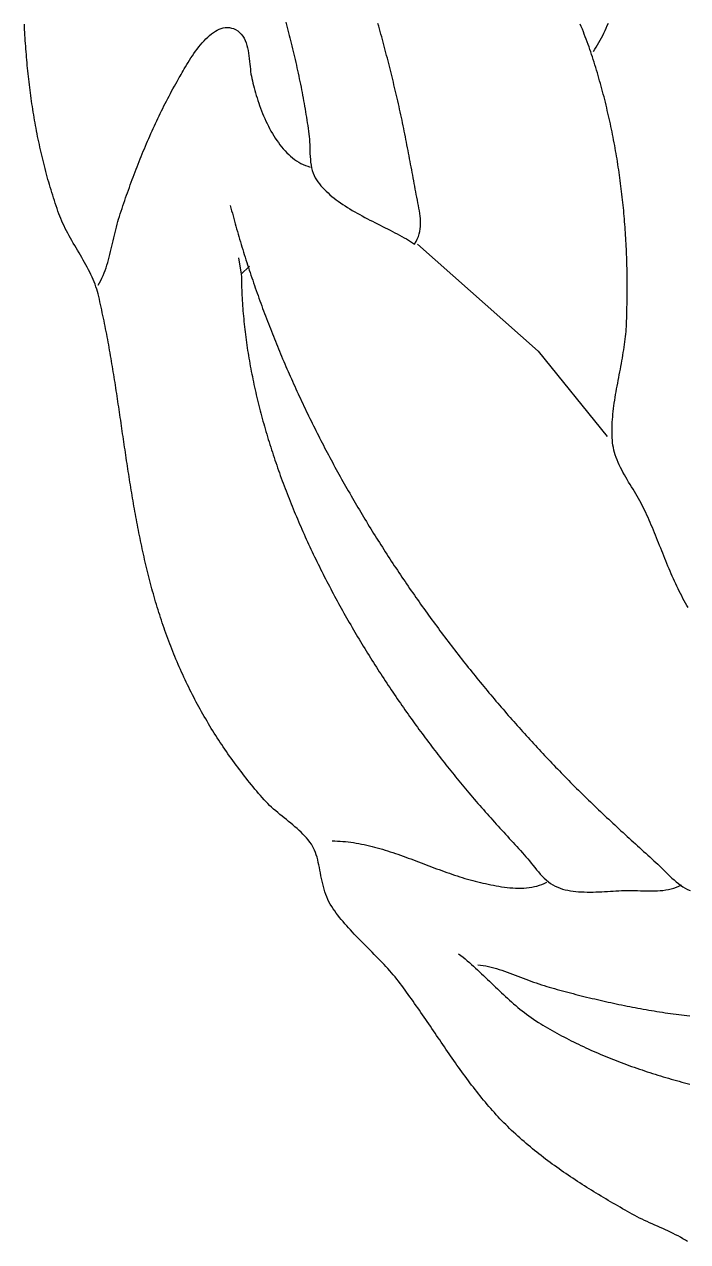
# Model space of a CAD drawing. Header units: millimetres. Extents: x 60 to 2307, y 40 to 1509.
# Drawn here: x 60.1 to 301.2, y 173.3 to 615.9 of the extents above; entities that cross this region are included whole.
import ezdxf

# ---------------------------------------------------------------- set-up
doc = ezdxf.new("R2010")
doc.units = ezdxf.units.MM
doc.layers.add('0_0_0', color=3, linetype='Continuous')

msp = doc.modelspace()

# ---------------------------------------------------------------- linework, layer by layer
at = {"layer": '0_0_0'}
for points in [[(301.2492, 173.3369), (300.4127, 173.8802), (299.5553, 174.4038), (298.6792, 174.9096), (297.7862, 175.3991), (296.8785, 175.8741), (295.9581, 176.3362), (295.027, 176.7871), (294.0872, 177.2285), (293.1407, 177.662), (292.1896, 178.0894), (291.2359, 178.5122), (290.2815, 178.9322), (289.3287, 179.3511), (288.3792, 179.7704), (287.4353, 180.192), (286.4988, 180.6174), (285.5719, 181.0484), (284.6566, 181.4865), (283.7548, 181.9336), (282.8685, 182.3912), (282, 182.8611), (281.1195, 183.3504), (280.2395, 183.8415), (279.3601, 184.3344), (278.4814, 184.8293), (277.6035, 185.3262), (276.7263, 185.8252), (275.8501, 186.3264), (274.9749, 186.8298), (274.1008, 187.3355), (273.2279, 187.8436), (272.3562, 188.3542), (271.4859, 188.8674), (270.617, 189.3832), (269.7496, 189.9017), (268.8838, 190.4231), (268.0197, 190.9473), (267.1574, 191.4745), (266.2969, 192.0047), (265.4383, 192.538), (264.5818, 193.0745), (263.7273, 193.6143), (262.8751, 194.1575), (262.0251, 194.704), (261.1775, 195.2541), (260.3323, 195.8078), (259.4896, 196.3652), (258.6495, 196.9263), (257.8122, 197.4912), (256.9776, 198.06), (256.1459, 198.6328), (255.3171, 199.2097), (254.4913, 199.7907), (253.6687, 200.376), (252.8493, 200.9655), (252.0331, 201.5595), (251.2203, 202.1579), (250.411, 202.7608), (249.6052, 203.3683), (248.803, 203.9806), (248.0045, 204.5976), (247.2099, 205.2195), (246.4191, 205.8463), (245.6322, 206.4781), (244.8494, 207.115), (244.0707, 207.7571), (243.2962, 208.4044), (242.5261, 209.0571), (241.7603, 209.7152), (240.9989, 210.3787), (240.2422, 211.0479), (239.49, 211.7226), (238.7426, 212.4031), (238, 213.0895), (237.2698, 213.776), (236.5468, 214.4689), (235.8307, 215.1682), (235.1215, 215.8737), (234.419, 216.5852), (233.7229, 217.3026), (233.0332, 218.0257), (232.3497, 218.7543), (231.6722, 219.4885), (231.0006, 220.2279), (230.3347, 220.9725), (229.6744, 221.7221), (229.0194, 222.4765), (228.3698, 223.2357), (227.7252, 223.9994), (227.0855, 224.7676), (226.4507, 225.54), (225.8204, 226.3166), (225.1946, 227.0972), (224.5731, 227.8816), (223.9557, 228.6697), (223.3424, 229.4614), (222.7329, 230.2564), (222.127, 231.0548), (221.5247, 231.8562), (220.9257, 232.6606), (220.3299, 233.4679), (219.7372, 234.2778), (219.1473, 235.0903), (218.5602, 235.9052), (217.9757, 236.7223), (217.3935, 237.5415), (216.8137, 238.3626), (216.2359, 239.1856), (215.6601, 240.0102), (215.086, 240.8364), (214.5136, 241.6639), (213.9427, 242.4927), (213.3731, 243.3225), (212.8046, 244.1533), (212.2372, 244.9848), (211.6705, 245.817), (211.1046, 246.6497), (210.5392, 247.4828), (209.9742, 248.3161), (209.4093, 249.1494), (208.8446, 249.9827), (208.2797, 250.8157), (207.7146, 251.6484), (207.149, 252.4805), (206.5829, 253.312), (206.0161, 254.1427), (205.4484, 254.9724), (204.8796, 255.8011), (204.3096, 256.6285), (203.7383, 257.4544), (203.1654, 258.2789), (202.5909, 259.1017), (202.0145, 259.9227), (201.4362, 260.7417), (200.8557, 261.5585), (200.2729, 262.3731), (199.6877, 263.1854), (199.0998, 263.995), (198.5091, 264.802), (197.9156, 265.6061), (197.3189, 266.4072), (196.719, 267.2052), (196.1157, 268), (195.511, 268.7786), (194.8906, 269.5515), (194.2555, 270.3189), (193.6067, 271.0814), (192.9453, 271.8393), (192.2724, 272.5929), (191.5888, 273.3428), (190.8958, 274.0892), (190.1943, 274.8325), (189.4855, 275.5733), (188.7702, 276.3118), (188.0496, 277.0484), (187.3247, 277.7836), (186.5966, 278.5177), (185.8663, 279.2512), (185.1348, 279.9843), (184.4032, 280.7176), (183.6725, 281.4514), (182.9438, 282.1862), (182.2181, 282.9222), (181.4965, 283.6599), (180.7799, 284.3997), (180.0695, 285.1419), (179.3663, 285.8871), (178.6712, 286.6355), (177.9855, 287.3875), (177.31, 288.1437), (176.6459, 288.9042), (175.9942, 289.6697), (175.356, 290.4403), (174.7322, 291.2166), (174.1239, 291.9989), (173.5322, 292.7876), (172.9581, 293.5832), (172.4026, 294.3859), (171.8668, 295.1962), (171.3518, 296.0146), (170.869, 296.8582), (170.4333, 297.7313), (170.0407, 298.6305), (169.6869, 299.5528), (169.3679, 300.4947), (169.0796, 301.4531), (168.818, 302.4247), (168.5788, 303.4063), (168.3581, 304.3947), (168.1516, 305.3866), (167.9555, 306.3788), (167.7654, 307.3681), (167.5774, 308.3511), (167.3873, 309.3248), (167.1911, 310.2857), (166.9847, 311.2308), (166.7639, 312.1567), (166.5246, 313.0602), (166.2629, 313.9381), (165.9745, 314.7872), (165.6554, 315.6042), (165.3015, 316.3858), (164.9087, 317.1289), (164.4729, 317.8302), (163.927, 318.6002), (163.3453, 319.3507), (162.7306, 320.0831), (162.0857, 320.7991), (161.4135, 321.5), (160.7169, 322.1875), (159.9988, 322.8631), (159.2621, 323.5282), (158.5096, 324.1845), (157.7442, 324.8334), (156.9687, 325.4765), (156.1862, 326.1152), (155.3994, 326.7512), (154.6111, 327.3859), (153.8244, 328.021), (153.0421, 328.6578), (152.2669, 329.2979), (151.5019, 329.9429), (150.7499, 330.5942), (150.0138, 331.2535), (149.2963, 331.9221), (148.6006, 332.6017), (147.9293, 333.2938), (147.2854, 334), (146.611, 334.7687), (145.9416, 335.5399), (145.2771, 336.3137), (144.6175, 337.0901), (143.9627, 337.869), (143.3129, 338.6505), (142.6679, 339.4346), (142.0277, 340.2213), (141.3924, 341.0106), (140.762, 341.8026), (140.1364, 342.5972), (139.5156, 343.3944), (138.8997, 344.1944), (138.2885, 344.997), (137.6822, 345.8023), (137.0807, 346.6104), (136.4839, 347.4211), (135.892, 348.2346), (135.3048, 349.0509), (134.7224, 349.8699), (134.1448, 350.6918), (133.5719, 351.5164), (133.0038, 352.3438), (132.4404, 353.174), (131.8818, 354.0071), (131.3279, 354.843), (130.7787, 355.6818), (130.2342, 356.5235), (129.6944, 357.368), (129.1593, 358.2155), (128.6289, 359.0659), (128.1032, 359.9192), (127.5821, 360.7754), (127.0658, 361.6346), (126.5541, 362.4968), (126.047, 363.362), (125.5446, 364.2301), (125.0468, 365.1013), (124.5537, 365.9755), (124.0652, 366.8527), (123.5812, 367.733), (123.102, 368.6163), (122.6273, 369.5027), (122.1572, 370.3922), (121.6916, 371.2849), (121.2307, 372.1806), (120.7743, 373.0795), (120.3225, 373.9815), (119.8753, 374.8866), (119.4326, 375.795), (118.9944, 376.7065), (118.5608, 377.6212), (118.1317, 378.5392), (117.7071, 379.4603), (117.2871, 380.3847), (116.8715, 381.3124), (116.4605, 382.2433), (116.0539, 383.1775), (115.6518, 384.115), (115.2542, 385.0558), (114.8611, 386), (114.4748, 386.9418), (114.0943, 387.8843), (113.7194, 388.8277), (113.3502, 389.7717), (112.9864, 390.7165), (112.628, 391.6621), (112.2751, 392.6084), (111.9274, 393.5554), (111.585, 394.5031), (111.2478, 395.4515), (110.9157, 396.4006), (110.5886, 397.3504), (110.2665, 398.3008), (109.9492, 399.252), (109.6368, 400.2038), (109.3292, 401.1562), (109.0263, 402.1093), (108.728, 403.063), (108.4342, 404.0174), (108.145, 404.9724), (107.8602, 405.928), (107.5797, 406.8842), (107.3035, 407.841), (107.0316, 408.7984), (106.7638, 409.7564), (106.5, 410.715), (106.2403, 411.6741), (105.9846, 412.6338), (105.7327, 413.594), (105.4847, 414.5548), (105.2403, 415.5161), (104.9997, 416.478), (104.7627, 417.4404), (104.5292, 418.4032), (104.2992, 419.3666), (104.0726, 420.3305), (103.8493, 421.2949), (103.6293, 422.2597), (103.4125, 423.2251), (103.1989, 424.1909), (102.9883, 425.1571), (102.7807, 426.1238), (102.576, 427.0909), (102.3742, 428.0585), (102.1752, 429.0265), (101.9789, 429.9949), (101.7853, 430.9637), (101.5942, 431.933), (101.4057, 432.9026), (101.2197, 433.8726), (101.036, 434.843), (100.8546, 435.8137), (100.6755, 436.7848), (100.4986, 437.7563), (100.3238, 438.7281), (100.1511, 439.7003), (99.9803, 440.6728), (99.8114, 441.6456), (99.6444, 442.6187), (99.4791, 443.5921), (99.3156, 444.5659), (99.1537, 445.5399), (98.9934, 446.5142), (98.8345, 447.4888), (98.6771, 448.4636), (98.5211, 449.4387), (98.3664, 450.4141), (98.2129, 451.3897), (98.0606, 452.3656), (97.9093, 453.3416), (97.7591, 454.3179), (97.6099, 455.2944), (97.4615, 456.2711), (97.314, 457.248), (97.1672, 458.2251), (97.0211, 459.2024), (96.8756, 460.1798), (96.7307, 461.1574), (96.5863, 462.1352), (96.4423, 463.1131), (96.2986, 464.0912), (96.1552, 465.0694), (96.012, 466.0477), (95.869, 467.0261), (95.7261, 468.0047), (95.5831, 468.9833), (95.4401, 469.9621), (95.297, 470.9409), (95.1536, 471.9198), (95.01, 472.8988), (94.8661, 473.8778), (94.7218, 474.8569), (94.577, 475.836), (94.4317, 476.8152), (94.2858, 477.7944), (94.1392, 478.7736), (93.9918, 479.7529), (93.8437, 480.7321), (93.6947, 481.7114), (93.5447, 482.6906), (93.3937, 483.6698), (93.2417, 484.649), (93.0885, 485.6282), (92.9341, 486.6073), (92.7784, 487.5864), (92.6213, 488.5655), (92.4629, 489.5444), (92.3029, 490.5233), (92.1414, 491.5021), (91.9783, 492.4808), (91.8135, 493.4595), (91.6469, 494.438), (91.4785, 495.4164), (91.3082, 496.3947), (91.136, 497.3728), (90.9617, 498.3509), (90.7853, 499.3288), (90.6068, 500.3065), (90.426, 501.2841), (90.2429, 502.2615), (90.0575, 503.2387), (89.8696, 504.2158), (89.6792, 505.1926), (89.4862, 506.1693), (89.2906, 507.1458), (89.0923, 508.122), (88.8912, 509.098), (88.6872, 510.0738), (88.4804, 511.0494), (88.2706, 512.0247), (88.0577, 512.9997), (87.8417, 513.9745), (87.6225, 514.9491), (87.4001, 515.9233), (87.1743, 516.8973), (86.9452, 517.871), (86.7207, 518.7468), (86.4639, 519.6233), (86.1766, 520.5005), (85.8607, 521.3784), (85.518, 522.2569), (85.1505, 523.136), (84.7599, 524.0157), (84.3483, 524.896), (83.9174, 525.7767), (83.4692, 526.658), (83.0055, 527.5397), (82.5282, 528.4219), (82.0392, 529.3045), (81.5404, 530.1874), (81.0336, 531.0708), (80.5207, 531.9544), (80.0036, 532.8383), (79.4842, 533.7226), (78.9644, 534.607), (78.446, 535.4917), (77.9309, 536.3766), (77.421, 537.2616), (76.9181, 538.1468), (76.4243, 539.0321), (75.9412, 539.9175), (75.4709, 540.8029), (75.0151, 541.6883), (74.5758, 542.5737), (74.1548, 543.4592), (73.7541, 544.3445), (73.3755, 545.2298), (73.0208, 546.1149), (72.6921, 547), (72.3538, 547.9576), (72.0211, 548.9161), (71.6938, 549.8756), (71.372, 550.836), (71.0555, 551.7973), (70.7443, 552.7596), (70.4385, 553.7227), (70.1379, 554.6867), (69.8425, 555.6517), (69.5522, 556.6175), (69.2671, 557.5842), (68.9872, 558.5517), (68.7122, 559.5202), (68.4423, 560.4894), (68.1774, 561.4596), (67.9174, 562.4306), (67.6623, 563.4025), (67.4121, 564.3752), (67.1667, 565.3487), (66.9261, 566.3231), (66.6902, 567.2983), (66.459, 568.2743), (66.2325, 569.2511), (66.0107, 570.2288), (65.7934, 571.2072), (65.5807, 572.1865), (65.3725, 573.1665), (65.1687, 574.1473), (64.9694, 575.1289), (64.7745, 576.1113), (64.5839, 577.0945), (64.3977, 578.0784), (64.2157, 579.0631), (64.038, 580.0485), (63.8645, 581.0347), (63.6951, 582.0216), (63.5299, 583.0093), (63.3687, 583.9977), (63.2116, 584.9868), (63.0585, 585.9767), (62.9093, 586.9672), (62.7641, 587.9585), (62.6228, 588.9505), (62.4853, 589.9432), (62.3516, 590.9366), (62.2217, 591.9306), (62.0955, 592.9254), (61.973, 593.9208), (61.8542, 594.9169), (61.739, 595.9136), (61.6273, 596.9111), (61.5192, 597.9091), (61.4146, 598.9079), (61.3134, 599.9073), (61.2157, 600.9073), (61.1213, 601.9079), (61.0303, 602.9092), (60.9426, 603.9111), (60.8581, 604.9136), (60.7769, 605.9167), (60.6988, 606.9205), (60.6239, 607.9248), (60.5521, 608.9297), (60.4834, 609.9352), (60.4177, 610.9413), (60.355, 611.948), (60.2952, 612.9553), (60.2384, 613.9631), (60.1844, 614.9715), (60.1332, 615.9804)], [(155.1484, 616.6131), (155.403, 615.6623), (155.6557, 614.7113), (155.9063, 613.7601), (156.1548, 612.8086), (156.4012, 611.8569), (156.6453, 610.9049), (156.887, 609.9526), (157.1265, 609), (157.3731, 608.0074), (157.6167, 607.0147), (157.8572, 606.0219), (158.0947, 605.029), (158.3291, 604.0358), (158.5604, 603.0423), (158.7886, 602.0486), (159.0137, 601.0545), (159.2356, 600.0601), (159.4544, 599.0653), (159.67, 598.0701), (159.8824, 597.0744), (160.0916, 596.0783), (160.2975, 595.0816), (160.5003, 594.0844), (160.6997, 593.0865), (160.8959, 592.0881), (161.0887, 591.089), (161.2783, 590.0892), (161.4645, 589.0886), (161.6474, 588.0874), (161.8269, 587.0853), (162.0031, 586.0823), (162.1758, 585.0786), (162.3451, 584.0739), (162.511, 583.0683), (162.6735, 582.0617), (162.8324, 581.0541), (162.9879, 580.0455), (163.1399, 579.0358), (163.2884, 578.025), (163.4334, 577.0131), (163.5748, 576), (163.6823, 575.0719), (163.7604, 574.1042), (163.8164, 573.1034), (163.8578, 572.0762), (163.8918, 571.0291), (163.9258, 569.9687), (163.9674, 568.9018), (164.0238, 567.8348), (164.1024, 566.7743), (164.2107, 565.727), (164.356, 564.6996), (164.5458, 563.6985), (164.7873, 562.7304), (165.088, 561.8019), (165.4553, 560.9196), (165.8966, 560.0902), (166.3639, 559.3487), (166.8656, 558.6227), (167.4003, 557.9117), (167.9666, 557.2154), (168.5633, 556.5333), (169.1889, 555.865), (169.8422, 555.21), (170.5218, 554.5679), (171.2264, 553.9383), (171.9547, 553.3208), (172.7053, 552.7149), (173.4768, 552.1203), (174.2681, 551.5364), (175.0777, 550.9629), (175.9042, 550.3993), (176.7465, 549.8453), (177.603, 549.3003), (178.4726, 548.764), (179.3539, 548.2359), (180.2454, 547.7157), (181.146, 547.2028), (182.0543, 546.6968), (182.9689, 546.1974), (183.8886, 545.7041), (184.8119, 545.2165), (185.7375, 544.7341), (186.6642, 544.2566), (187.5906, 543.7835), (188.5153, 543.3143), (189.437, 542.8486), (190.3544, 542.3861), (191.2662, 541.9263), (192.171, 541.4688), (193.0675, 541.0131), (193.9544, 540.5588), (194.8303, 540.1055), (195.6939, 539.6527), (196.5438, 539.2001), (197.3788, 538.7472), (198.1975, 538.2936), (198.9986, 537.8389), (199.7807, 537.3826), (200.5425, 536.9243), (201.2827, 536.4635), (202, 536), (202.5348, 536.9084), (202.983, 537.8196), (203.3498, 538.7339), (203.6408, 539.6514), (203.8614, 540.5725), (204.0171, 541.4974), (204.1133, 542.4265), (204.1554, 543.3599), (204.1489, 544.2981), (204.0993, 545.2413), (204.0121, 546.1897), (203.8925, 547.1436), (203.7462, 548.1034), (203.5786, 549.0693), (203.395, 550.0415), (203.2011, 551.0204), (203.0021, 552.0063), (202.8036, 552.9994), (202.6111, 554), (202.4236, 555.0038), (202.2367, 556.0075), (202.0502, 557.0109), (201.864, 558.0141), (201.678, 559.017), (201.4921, 560.0196), (201.3061, 561.0221), (201.12, 562.0243), (200.9337, 563.0262), (200.7471, 564.0279), (200.56, 565.0294), (200.3723, 566.0306), (200.1839, 567.0316), (199.9948, 568.0324), (199.8048, 569.0329), (199.6138, 570.0332), (199.4217, 571.0333), (199.2283, 572.0331), (199.0337, 573.0327), (198.8376, 574.0321), (198.6399, 575.0312), (198.4406, 576.0301), (198.2396, 577.0288), (198.0367, 578.0273), (197.8318, 579.0256), (197.6248, 580.0236), (197.4157, 581.0214), (197.2042, 582.019), (196.9903, 583.0163), (196.774, 584.0135), (196.5549, 585.0104), (196.3332, 586.0072), (196.1086, 587.0037), (195.8811, 588), (195.6554, 588.9778), (195.4282, 589.9552), (195.1994, 590.9322), (194.9691, 591.9087), (194.7372, 592.8848), (194.5037, 593.8604), (194.2687, 594.8355), (194.0321, 595.8102), (193.7939, 596.7844), (193.5541, 597.7582), (193.3126, 598.7315), (193.0696, 599.7043), (192.825, 600.6767), (192.5787, 601.6486), (192.3308, 602.62), (192.0813, 603.5909), (191.8301, 604.5613), (191.5772, 605.5313), (191.3227, 606.5008), (191.0666, 607.4697), (190.8088, 608.4382), (190.5492, 609.4062), (190.288, 610.3737), (190.0252, 611.3407), (189.7606, 612.3072), (189.4943, 613.2732), (189.2263, 614.2387), (188.9566, 615.2037), (188.6851, 616.1681)], [(301.4879, 403.8215), (300.9868, 404.6527), (300.4962, 405.4929), (300.0156, 406.3419), (299.5446, 407.1992), (299.0828, 408.0644), (298.6297, 408.937), (298.1849, 409.8168), (297.7478, 410.7032), (297.3181, 411.5958), (296.8953, 412.4943), (296.4789, 413.3982), (296.0685, 414.3071), (295.6637, 415.2206), (295.264, 416.1383), (294.8689, 417.0598), (294.4781, 417.9847), (294.0909, 418.9125), (293.7071, 419.8429), (293.3261, 420.7754), (292.9475, 421.7097), (292.5709, 422.6452), (292.1957, 423.5817), (291.8216, 424.5187), (291.4481, 425.4557), (291.0747, 426.3924), (290.7011, 427.3284), (290.3266, 428.2632), (289.951, 429.1965), (289.5737, 430.1278), (289.1943, 431.0567), (288.8123, 431.9828), (288.4274, 432.9057), (288.0389, 433.825), (287.6466, 434.7403), (287.2499, 435.6512), (286.8484, 436.5571), (286.4416, 437.4579), (286.0292, 438.3529), (285.6105, 439.2419), (285.1853, 440.1244), (284.753, 441), (284.3357, 441.8112), (283.8925, 442.6322), (283.4265, 443.4622), (282.9411, 444.3008), (282.4395, 445.1474), (281.9252, 446.0013), (281.4013, 446.8622), (280.8712, 447.7293), (280.3381, 448.6022), (279.8054, 449.4802), (279.2764, 450.3628), (278.7544, 451.2495), (278.2426, 452.1396), (277.7443, 453.0327), (277.263, 453.9281), (276.8018, 454.8253), (276.364, 455.7238), (275.953, 456.6229), (275.5721, 457.5221), (275.2245, 458.4208), (274.9136, 459.3185), (274.6426, 460.2147), (274.4148, 461.1087), (274.2337, 462), (274.0948, 462.8672), (273.9807, 463.7482), (273.8904, 464.6424), (273.823, 465.549), (273.7776, 466.4676), (273.7531, 467.3974), (273.7486, 468.338), (273.7632, 469.2886), (273.7959, 470.2487), (273.8457, 471.2177), (273.9117, 472.195), (273.9929, 473.1799), (274.0884, 474.1718), (274.1973, 475.1702), (274.3185, 476.1744), (274.4511, 477.1839), (274.5941, 478.198), (274.7467, 479.216), (274.9078, 480.2375), (275.0764, 481.2618), (275.2517, 482.2882), (275.4327, 483.3163), (275.6184, 484.3453), (275.8078, 485.3747), (276.0001, 486.4038), (276.1941, 487.4321), (276.3891, 488.4589), (276.584, 489.4837), (276.7779, 490.5058), (276.9698, 491.5246), (277.1588, 492.5395), (277.3438, 493.5499), (277.5241, 494.5553), (277.6985, 495.5549), (277.8661, 496.5482), (278.0261, 497.5345), (278.1773, 498.5134), (278.319, 499.4841), (278.45, 500.446), (278.5696, 501.3986), (278.6766, 502.3412), (278.7701, 503.2733), (278.8493, 504.1942), (278.9131, 505.1033), (278.9606, 506), (279.0033, 507.0113), (279.043, 508.0223), (279.0797, 509.033), (279.1133, 510.0432), (279.1438, 511.0531), (279.1712, 512.0626), (279.1955, 513.0717), (279.2166, 514.0804), (279.2347, 515.0887), (279.2496, 516.0967), (279.2613, 517.1043), (279.2699, 518.1114), (279.2753, 519.1182), (279.2775, 520.1246), (279.2766, 521.1305), (279.2724, 522.1361), (279.265, 523.1413), (279.2543, 524.1461), (279.2404, 525.1504), (279.2233, 526.1544), (279.2029, 527.1579), (279.1792, 528.161), (279.1522, 529.1637), (279.122, 530.166), (279.0884, 531.1679), (279.0515, 532.1694), (279.0112, 533.1704), (278.9677, 534.171), (278.9207, 535.1712), (278.8704, 536.1709), (278.8167, 537.1702), (278.7596, 538.1691), (278.6992, 539.1676), (278.6353, 540.1656), (278.568, 541.1631), (278.4972, 542.1603), (278.423, 543.1569), (278.3454, 544.1532), (278.2642, 545.149), (278.1796, 546.1443), (278.0916, 547.1392), (278, 548.1336), (277.9048, 549.1276), (277.8062, 550.1211), (277.704, 551.1142), (277.5983, 552.1068), (277.489, 553.0989), (277.3762, 554.0906), (277.2598, 555.0818), (277.1397, 556.0725), (277.0161, 557.0628), (276.8889, 558.0526), (276.758, 559.0419), (276.6235, 560.0307), (276.4853, 561.0191), (276.3435, 562.0069), (276.198, 562.9943), (276.0489, 563.9812), (275.896, 564.9676), (275.7394, 565.9535), (275.5791, 566.9389), (275.4151, 567.9239), (275.2474, 568.9083), (275.0758, 569.8922), (274.9006, 570.8757), (274.7215, 571.8586), (274.5387, 572.841), (274.3521, 573.823), (274.1617, 574.8044), (273.9674, 575.7853), (273.7693, 576.7656), (273.5674, 577.7455), (273.3616, 578.7249), (273.152, 579.7037), (272.9385, 580.682), (272.7211, 581.6598), (272.4998, 582.6371), (272.2746, 583.6138), (272.0455, 584.59), (271.8124, 585.5657), (271.5754, 586.5409), (271.3345, 587.5155), (271.0896, 588.4895), (270.8407, 589.4631), (270.5878, 590.4361), (270.3309, 591.4085), (270.0701, 592.3804), (269.8051, 593.3518), (269.5362, 594.3226), (269.2632, 595.2928), (268.9862, 596.2625), (268.7051, 597.2317), (268.4199, 598.2003), (268.1306, 599.1683), (267.8373, 600.1357), (267.5398, 601.1026), (267.2382, 602.069), (266.9324, 603.0348), (266.6226, 604), (266.325, 604.9103), (266.0202, 605.8232), (265.7082, 606.7384), (265.3891, 607.6557), (265.063, 608.575), (264.73, 609.496), (264.3901, 610.4187), (264.0436, 611.3427), (263.6903, 612.268), (263.3305, 613.1943), (262.9642, 614.1215), (262.5915, 615.0493), (262.2125, 615.9776)], [(267, 606), (267.5251, 606.7898), (268.0354, 607.5951), (268.5312, 608.415), (269.0132, 609.249), (269.4818, 610.0966), (269.9376, 610.9569), (270.3811, 611.8295), (270.8129, 612.7137), (271.2335, 613.6088), (271.6433, 614.5143), (272.0431, 615.4295), (272.4332, 616.3538)], [(87, 521), (87.4802, 521.8662), (87.9317, 522.7488), (88.3562, 523.6467), (88.7556, 524.5587), (89.1314, 525.4839), (89.4856, 526.4211), (89.8198, 527.3693), (90.1357, 528.3275), (90.4352, 529.2945), (90.72, 530.2693), (90.9918, 531.2508), (91.2523, 532.2379), (91.5034, 533.2297), (91.7467, 534.225), (91.984, 535.2228), (92.2171, 536.2219), (92.4477, 537.2214), (92.6775, 538.2202), (92.9083, 539.2171), (93.1419, 540.2112), (93.38, 541.2013), (93.6243, 542.1865), (93.8766, 543.1656), (94.1386, 544.1375), (94.4122, 545.1013), (94.6989, 546.0558), (95.0007, 547), (95.3202, 547.9642), (95.6419, 548.927), (95.9657, 549.8882), (96.2918, 550.8479), (96.6202, 551.806), (96.9508, 552.7626), (97.2839, 553.7177), (97.6195, 554.6713), (97.9575, 555.6233), (98.2981, 556.5738), (98.6413, 557.5227), (98.9871, 558.4701), (99.3357, 559.416), (99.6871, 560.3604), (100.0413, 561.3032), (100.3984, 562.2445), (100.7585, 563.1842), (101.1215, 564.1225), (101.4877, 565.0592), (101.8569, 565.9944), (102.2293, 566.928), (102.6049, 567.8601), (102.9838, 568.7907), (103.366, 569.7198), (103.7516, 570.6473), (104.1407, 571.5733), (104.5333, 572.4978), (104.9294, 573.4208), (105.3291, 574.3422), (105.7325, 575.2621), (106.1396, 576.1805), (106.5505, 577.0973), (106.9653, 578.0127), (107.3839, 578.9265), (107.8065, 579.8388), (108.233, 580.7495), (108.6637, 581.6588), (109.0984, 582.5665), (109.5373, 583.4727), (109.9804, 584.3774), (110.4278, 585.2805), (110.8795, 586.1822), (111.3357, 587.0823), (111.7962, 587.9809), (112.2613, 588.878), (112.7309, 589.7735), (113.2051, 590.6676), (113.684, 591.5601), (114.1676, 592.4511), (114.656, 593.3406), (115.1492, 594.2286), (115.6473, 595.115), (116.1504, 596), (116.4412, 596.5115), (116.7588, 597.0733), (117.1023, 597.6809), (117.4708, 598.3297), (117.8637, 599.0151), (118.28, 599.7325), (118.7189, 600.4775), (119.1797, 601.2453), (119.6615, 602.0315), (120.1635, 602.8315), (120.6849, 603.6407), (121.2248, 604.4546), (121.7825, 605.2686), (122.3571, 606.0781), (122.9478, 606.8785), (123.5539, 607.6653), (124.1744, 608.434), (124.8086, 609.1799), (125.4556, 609.8985), (126.1147, 610.5853), (126.785, 611.2356), (127.4658, 611.8449), (128.1561, 612.4086), (128.8552, 612.9222), (129.5622, 613.3811), (130.2764, 613.7807), (130.9969, 614.1165), (131.723, 614.3838), (132.4537, 614.5782), (133.1884, 614.6951), (133.926, 614.7299), (134.666, 614.678), (135.4074, 614.5349), (136.1494, 614.2959), (136.8912, 613.9567), (137.6827, 613.4717), (138.3831, 612.9066), (138.9988, 612.2684), (139.5361, 611.5639), (140.0014, 610.8004), (140.4011, 609.9846), (140.7415, 609.1236), (141.0289, 608.2245), (141.2698, 607.2941), (141.4705, 606.3395), (141.6374, 605.3677), (141.7768, 604.3857), (141.895, 603.4004), (141.9985, 602.4189), (142.0936, 601.4481), (142.1867, 600.495), (142.284, 599.5667), (142.3921, 598.6701), (142.5172, 597.8122), (142.6658, 597), (142.8375, 596.1894), (143.0228, 595.3591), (143.2217, 594.5108), (143.4344, 593.646), (143.6611, 592.7662), (143.9018, 591.8731), (144.1568, 590.9683), (144.4261, 590.0533), (144.7099, 589.1298), (145.0083, 588.1993), (145.3216, 587.2635), (145.6497, 586.3239), (145.9929, 585.3821), (146.3514, 584.4397), (146.7252, 583.4982), (147.1144, 582.5594), (147.5194, 581.6247), (147.9401, 580.6958), (148.3767, 579.7743), (148.8294, 578.8617), (149.2982, 577.9597), (149.7835, 577.0697), (150.2852, 576.1935), (150.8035, 575.3326), (151.3386, 574.4886), (151.8906, 573.6631), (152.4597, 572.8577), (153.046, 572.0739), (153.6496, 571.3134), (154.2707, 570.5778), (154.9094, 569.8686), (155.5658, 569.1874), (156.2402, 568.5359), (156.9326, 567.9156), (157.6433, 567.3281), (158.3722, 566.775), (159.1196, 566.2578), (159.8856, 565.7783), (160.6704, 565.3379), (161.4741, 564.9383), (162.2968, 564.581), (163.1387, 564.2677), (164, 564)], [(135, 550), (135.2454, 549.0562), (135.4935, 548.1129), (135.7441, 547.1699), (135.9972, 546.2274), (136.2529, 545.2853), (136.5111, 544.3437), (136.7718, 543.4024), (137.0351, 542.4617), (137.3008, 541.5213), (137.5691, 540.5814), (137.8398, 539.642), (138.1131, 538.703), (138.3888, 537.7645), (138.667, 536.8264), (138.9476, 535.8888), (139.2308, 534.9517), (139.5164, 534.0151), (139.8044, 533.079), (140.0949, 532.1433), (140.3878, 531.2082), (140.6832, 530.2735), (140.9809, 529.3394), (141.2811, 528.4058), (141.5837, 527.4727), (141.8888, 526.5401), (142.1962, 525.6081), (142.506, 524.6765), (142.8182, 523.7456), (143.1328, 522.8151), (143.4497, 521.8852), (143.769, 520.9559), (144.0907, 520.0271), (144.4147, 519.0989), (144.7411, 518.1713), (145.0699, 517.2442), (145.4009, 516.3177), (145.7343, 515.3918), (146.07, 514.4665), (146.408, 513.5417), (146.7484, 512.6176), (147.091, 511.6941), (147.436, 510.7711), (147.7832, 509.8488), (148.1327, 508.9271), (148.4845, 508.0061), (148.8386, 507.0856), (149.1949, 506.1658), (149.5535, 505.2466), (149.9143, 504.3281), (150.2774, 503.4102), (150.6428, 502.493), (151.0103, 501.5764), (151.3801, 500.6605), (151.7521, 499.7453), (152.1263, 498.8307), (152.5028, 497.9168), (152.8814, 497.0036), (153.2622, 496.0911), (153.6452, 495.1793), (154.0304, 494.2682), (154.4178, 493.3577), (154.8074, 492.448), (155.1991, 491.539), (155.5929, 490.6307), (155.9889, 489.7232), (156.3871, 488.8163), (156.7874, 487.9102), (157.1898, 487.0049), (157.5943, 486.1002), (158.001, 485.1964), (158.4098, 484.2933), (158.8207, 483.3909), (159.2336, 482.4893), (159.6487, 481.5885), (160.0659, 480.6884), (160.4851, 479.7891), (160.9064, 478.8906), (161.3298, 477.9929), (161.7552, 477.096), (162.1827, 476.1999), (162.6123, 475.3046), (163.0438, 474.4101), (163.4775, 473.5164), (163.9131, 472.6235), (164.3508, 471.7314), (164.7904, 470.8402), (165.2321, 469.9498), (165.6758, 469.0602), (166.1215, 468.1715), (166.5692, 467.2837), (167.0188, 466.3967), (167.4705, 465.5105), (167.9241, 464.6252), (168.3797, 463.7408), (168.8372, 462.8572), (169.2967, 461.9746), (169.7581, 461.0928), (170.2215, 460.2119), (170.6868, 459.3319), (171.154, 458.4528), (171.6231, 457.5745), (172.0942, 456.6972), (172.5671, 455.8209), (173.042, 454.9454), (173.5187, 454.0708), (173.9974, 453.1972), (174.4779, 452.3245), (174.9603, 451.4528), (175.4446, 450.582), (175.9307, 449.7121), (176.4187, 448.8432), (176.9085, 447.9753), (177.4002, 447.1083), (177.8937, 446.2423), (178.389, 445.3772), (178.8862, 444.5132), (179.3852, 443.6501), (179.886, 442.788), (180.3885, 441.9269), (180.8929, 441.0668), (181.3991, 440.2077), (181.9071, 439.3496), (182.4168, 438.4925), (182.9283, 437.6364), (183.4416, 436.7814), (183.9567, 435.9274), (184.4735, 435.0744), (184.992, 434.2224), (185.5123, 433.3716), (186.0343, 432.5217), (186.558, 431.6729), (187.0835, 430.8252), (187.6107, 429.9785), (188.1396, 429.1329), (188.6702, 428.2883), (189.2024, 427.4449), (189.7364, 426.6025), (190.2721, 425.7612), (190.8094, 424.921), (191.3484, 424.0819), (191.889, 423.2439), (192.4314, 422.407), (192.9753, 421.5713), (193.5209, 420.7366), (194.0682, 419.9031), (194.6171, 419.0707), (195.1676, 418.2394), (195.7197, 417.4093), (196.2734, 416.5803), (196.8288, 415.7524), (197.3857, 414.9257), (197.9442, 414.1002), (198.5043, 413.2758), (199.066, 412.4526), (199.6293, 411.6306), (200.1941, 410.8097), (200.7605, 409.9901), (201.3285, 409.1716), (201.898, 408.3543), (202.469, 407.5382), (203.0416, 406.7233), (203.6157, 405.9096), (204.1913, 405.0972), (204.7685, 404.2859), (205.3471, 403.4759), (205.9273, 402.6671), (206.5089, 401.8595), (207.0921, 401.0532), (207.6767, 400.2481), (208.2628, 399.4442), (208.8504, 398.6417), (209.4394, 397.8403), (210.0299, 397.0403), (210.6218, 396.2415), (211.2152, 395.4439), (211.8101, 394.6477), (212.4063, 393.8527), (213.004, 393.0591), (213.6031, 392.2667), (214.2036, 391.4756), (214.8056, 390.6858), (215.4089, 389.8973), (216.0136, 389.1102), (216.6197, 388.3243), (217.2272, 387.5398), (217.8361, 386.7566), (218.4463, 385.9747), (219.0579, 385.1942), (219.6709, 384.415), (220.2852, 383.6372), (220.9008, 382.8607), (221.5178, 382.0856), (222.1361, 381.3118), (222.7557, 380.5394), (223.3767, 379.7684), (223.999, 378.9988), (224.6225, 378.2305), (225.2474, 377.4636), (225.8735, 376.6982), (226.501, 375.9341), (227.1297, 375.1714), (227.7597, 374.4101), (228.3909, 373.6503), (229.0235, 372.8918), (229.6572, 372.1348), (230.2922, 371.3792), (230.9285, 370.6251), (231.566, 369.8724), (232.2047, 369.1211), (232.8446, 368.3713), (233.4858, 367.6229), (234.1282, 366.876), (234.7717, 366.1305), (235.4165, 365.3865), (236.0624, 364.644), (236.7096, 363.903), (237.3579, 363.1634), (238.0073, 362.4253), (238.658, 361.6888), (239.3098, 360.9537), (239.9627, 360.2201), (240.6168, 359.4881), (241.272, 358.7575), (241.9284, 358.0285), (242.5859, 357.301), (243.2445, 356.575), (243.9042, 355.8505), (244.565, 355.1276), (245.2269, 354.4062), (245.8899, 353.6864), (246.554, 352.9681), (247.2192, 352.2514), (247.8855, 351.5363), (248.5528, 350.8227), (249.2212, 350.1107), (249.8906, 349.4003), (250.5611, 348.6914), (251.2326, 347.9841), (251.9052, 347.2785), (252.5788, 346.5744), (253.2534, 345.8719), (253.929, 345.1711), (254.6056, 344.4718), (255.2833, 343.7742), (255.9619, 343.0782), (256.6416, 342.3838), (257.3222, 341.6911), (258.0038, 341), (258.7161, 340.2808), (259.4302, 339.5632), (260.1461, 338.8471), (260.8638, 338.1325), (261.5832, 337.4194), (262.3042, 336.7077), (263.0268, 335.9975), (263.751, 335.2886), (264.4767, 334.5811), (265.2039, 333.875), (265.9326, 333.1702), (266.6626, 332.4667), (267.394, 331.7644), (268.1267, 331.0634), (268.8607, 330.3636), (269.5959, 329.665), (270.3322, 328.9676), (271.0698, 328.2713), (271.8084, 327.576), (272.548, 326.8819), (273.2887, 326.1888), (274.0303, 325.4968), (274.7729, 324.8057), (275.5163, 324.1156), (276.2606, 323.4265), (277.0057, 322.7383), (277.7515, 322.051), (278.4981, 321.3646), (279.2453, 320.679), (279.9931, 319.9942), (280.7415, 319.3102), (281.4904, 318.627), (282.2399, 317.9445), (282.9898, 317.2627), (283.74, 316.5816), (284.4907, 315.9012), (285.2417, 315.2213), (285.993, 314.5421), (286.7445, 313.8635), (287.4962, 313.1854), (288.248, 312.5079), (289, 311.8309), (289.6973, 311.1897), (290.3998, 310.521), (291.1082, 309.8302), (291.8234, 309.1229), (292.5463, 308.4047), (293.2775, 307.6811), (294.0179, 306.9577), (294.7683, 306.24), (295.5296, 305.5336), (296.3024, 304.844), (297.0877, 304.1767), (297.8861, 303.5375), (298.6987, 302.9317), (299.526, 302.3649), (300.369, 301.8428), (301.2285, 301.3708), (302.1052, 300.9545)], [(203, 536), (246.9105, 497), (272, 466)], [(138, 531), (139, 525), (142, 528)], [(139, 525), (139.0104, 524.0492), (139.026, 523.0981), (139.0467, 522.1467), (139.0725, 521.195), (139.1034, 520.243), (139.1393, 519.2907), (139.1803, 518.3381), (139.2263, 517.3853), (139.2772, 516.4322), (139.3332, 515.4789), (139.394, 514.5254), (139.4598, 513.5717), (139.5305, 512.6179), (139.606, 511.6638), (139.6864, 510.7096), (139.7716, 509.7553), (139.8616, 508.8008), (139.9564, 507.8462), (140.0559, 506.8915), (140.1602, 505.9368), (140.2692, 504.9819), (140.3828, 504.027), (140.5012, 503.0721), (140.6241, 502.1172), (140.7517, 501.1622), (140.8839, 500.2072), (141.0206, 499.2522), (141.1619, 498.2973), (141.3078, 497.3424), (141.4581, 496.3876), (141.6129, 495.4328), (141.7722, 494.4782), (141.9359, 493.5236), (142.104, 492.5691), (142.2765, 491.6148), (142.4534, 490.6606), (142.6346, 489.7066), (142.8201, 488.7527), (143.0099, 487.7991), (143.204, 486.8456), (143.4024, 485.8923), (143.605, 484.9393), (143.8118, 483.9865), (144.0227, 483.0339), (144.2379, 482.0817), (144.4571, 481.1297), (144.6805, 480.178), (144.908, 479.2266), (145.1395, 478.2755), (145.3751, 477.3248), (145.6147, 476.3745), (145.8583, 475.4245), (146.1059, 474.4749), (146.3575, 473.5256), (146.6129, 472.5768), (146.8723, 471.6285), (147.1356, 470.6805), (147.4027, 469.733), (147.6737, 468.786), (147.9485, 467.8395), (148.227, 466.8934), (148.5094, 465.9479), (148.7955, 465.0029), (149.0853, 464.0584), (149.3788, 463.1145), (149.676, 462.1711), (149.9769, 461.2284), (150.2814, 460.2862), (150.5895, 459.3446), (150.9012, 458.4037), (151.2164, 457.4633), (151.5352, 456.5237), (151.8575, 455.5847), (152.1834, 454.6464), (152.5126, 453.7088), (152.8454, 452.7718), (153.1815, 451.8356), (153.5211, 450.9002), (153.8641, 449.9655), (154.2104, 449.0315), (154.56, 448.0984), (154.913, 447.166), (155.2692, 446.2344), (155.6287, 445.3037), (155.9915, 444.3738), (156.3575, 443.4447), (156.7267, 442.5165), (157.099, 441.5892), (157.4745, 440.6627), (157.8532, 439.7372), (158.2349, 438.8126), (158.6198, 437.8889), (159.0076, 436.9662), (159.3986, 436.0444), (159.7925, 435.1237), (160.1895, 434.2039), (160.5894, 433.2851), (160.9922, 432.3673), (161.398, 431.4505), (161.8067, 430.5349), (162.2183, 429.6202), (162.6327, 428.7067), (163.0499, 427.7942), (163.47, 426.8828), (163.8928, 425.9726), (164.3184, 425.0634), (164.7468, 424.1555), (165.1778, 423.2487), (165.6116, 422.343), (166.048, 421.4386), (166.4871, 420.5353), (166.9288, 419.6333), (167.3732, 418.7325), (167.82, 417.8329), (168.2695, 416.9346), (168.7215, 416.0376), (169.176, 415.1419), (169.633, 414.2474), (170.0924, 413.3543), (170.5543, 412.4625), (171.0187, 411.5721), (171.4854, 410.683), (171.9545, 409.7953), (172.4259, 408.9089), (172.8997, 408.024), (173.3758, 407.1405), (173.8541, 406.2584), (174.3348, 405.3777), (174.8176, 404.4986), (175.3027, 403.6208), (175.79, 402.7446), (176.2794, 401.8699), (176.771, 400.9966), (177.2647, 400.1249), (177.7605, 399.2548), (178.2584, 398.3862), (178.7583, 397.5192), (179.2603, 396.6537), (179.7643, 395.7899), (180.2702, 394.9276), (180.7782, 394.067), (181.288, 393.2081), (181.7998, 392.3507), (182.3135, 391.4951), (182.8291, 390.6411), (183.3465, 389.7889), (183.8657, 388.9383), (184.3867, 388.0895), (184.9095, 387.2424), (185.4341, 386.3971), (185.9604, 385.5535), (186.4884, 384.7117), (187.0181, 383.8717), (187.5495, 383.0335), (188.0825, 382.1972), (188.6171, 381.3627), (189.1533, 380.53), (189.6911, 379.6992), (190.2305, 378.8703), (190.7713, 378.0433), (191.3137, 377.2182), (191.8576, 376.395), (192.4029, 375.5737), (192.9497, 374.7544), (193.4978, 373.9371), (194.0474, 373.1217), (194.5983, 372.3084), (195.1506, 371.497), (195.7042, 370.6877), (196.2591, 369.8804), (196.8153, 369.0751), (197.3727, 368.272), (197.9314, 367.4709), (198.4912, 366.6718), (199.0523, 365.8749), (199.6145, 365.0802), (200.1779, 364.2875), (200.7423, 363.497), (201.3079, 362.7087), (201.8745, 361.9225), (202.4422, 361.1386), (203.0109, 360.3568), (203.5806, 359.5773), (204.1513, 358.8), (204.7229, 358.0249), (205.2955, 357.2521), (205.869, 356.4816), (206.4434, 355.7134), (207.0186, 354.9475), (207.5947, 354.1839), (208.1716, 353.4226), (208.7493, 352.6637), (209.3278, 351.9071), (209.907, 351.1529), (210.4869, 350.4011), (211.0676, 349.6517), (211.6489, 348.9048), (212.2309, 348.1602), (212.8135, 347.4181), (213.3967, 346.6785), (213.9806, 345.9413), (214.565, 345.2067), (215.1499, 344.4745), (215.7354, 343.7449), (216.3213, 343.0177), (216.9077, 342.2932), (217.4946, 341.5711), (218.082, 340.8517), (218.6697, 340.1348), (219.2578, 339.4206), (219.8462, 338.709), (220.4351, 338), (221.0804, 337.2275), (221.7283, 336.4576), (222.3787, 335.6903), (223.0315, 334.9253), (223.6866, 334.1625), (224.3439, 333.4019), (225.0032, 332.6433), (225.6645, 331.8867), (226.3276, 331.1318), (226.9924, 330.3786), (227.6588, 329.6269), (228.3268, 328.8768), (228.9961, 328.1279), (229.6667, 327.3803), (230.3385, 326.6337), (231.0113, 325.8882), (231.6851, 325.1435), (232.3597, 324.3996), (233.035, 323.6563), (233.711, 322.9136), (234.3874, 322.1713), (235.0643, 321.4292), (235.7414, 320.6874), (236.4188, 319.9456), (237.0961, 319.2038), (237.7735, 318.4618), (238.4506, 317.7195), (239.1275, 316.9769), (239.804, 316.2337), (240.48, 315.4899), (241.1554, 314.7453), (241.8302, 314), (242.4697, 313.2736), (243.1062, 312.5189), (243.7423, 311.7422), (244.3805, 310.95), (245.0234, 310.1486), (245.6736, 309.3445), (246.3336, 308.544), (247.006, 307.7535), (247.6933, 306.9795), (248.3982, 306.2284), (249.1232, 305.5065), (249.8709, 304.8203), (250.6438, 304.1761), (251.4445, 303.5804), (252.2756, 303.0396), (253.1397, 302.56), (254.0393, 302.1481), (254.9048, 301.8209), (255.7981, 301.5349), (256.7169, 301.2877), (257.6592, 301.077), (258.6228, 300.9004), (259.6055, 300.7557), (260.6053, 300.6406), (261.62, 300.5528), (262.6474, 300.4899), (263.6855, 300.4496), (264.7321, 300.4297), (265.785, 300.4277), (266.8422, 300.4415), (267.9015, 300.4687), (268.9607, 300.507), (270.0178, 300.5541), (271.0706, 300.6076), (272.1169, 300.6653), (273.1547, 300.7249), (274.1817, 300.784), (275.196, 300.8404), (276.1952, 300.8917), (277.1774, 300.9356), (278.1403, 300.9698), (279.0819, 300.992), (280, 301), (281.0058, 300.992), (282.0201, 300.9711), (283.0412, 300.9418), (284.0677, 300.9085), (285.0978, 300.8759), (286.1299, 300.8483), (287.1625, 300.8303), (288.1939, 300.8264), (289.2225, 300.8411), (290.2467, 300.8788), (291.2649, 300.9441), (292.2754, 301.0416), (293.2767, 301.1756), (294.2671, 301.3506), (295.2451, 301.5713), (296.209, 301.8421), (297.1571, 302.1675), (298.088, 302.5519), (299, 303)], [(172, 319), (172.9855, 318.9892), (173.9681, 318.9588), (174.9478, 318.9092), (175.9248, 318.841), (176.8991, 318.7548), (177.8708, 318.6512), (178.84, 318.5308), (179.8068, 318.3942), (180.7712, 318.2419), (181.7334, 318.0745), (182.6934, 317.8926), (183.6513, 317.6968), (184.6072, 317.4876), (185.5612, 317.2657), (186.5133, 317.0316), (187.4637, 316.786), (188.4124, 316.5293), (189.3595, 316.2622), (190.3051, 315.9852), (191.2492, 315.699), (192.1921, 315.4041), (193.1337, 315.1011), (194.0741, 314.7906), (195.0134, 314.4731), (195.9517, 314.1493), (196.8892, 313.8196), (197.8257, 313.4848), (198.7616, 313.1454), (199.6967, 312.802), (200.6313, 312.4551), (201.5653, 312.1053), (202.499, 311.7533), (203.4323, 311.3995), (204.3654, 311.0447), (205.2983, 310.6892), (206.2311, 310.3339), (207.164, 309.9791), (208.0969, 309.6256), (209.03, 309.2738), (209.9633, 308.9244), (210.897, 308.5779), (211.8311, 308.235), (212.7658, 307.8962), (213.701, 307.5621), (214.6368, 307.2332), (215.5735, 306.9102), (216.5109, 306.5937), (217.4494, 306.2841), (218.3888, 305.9822), (219.3293, 305.6885), (220.271, 305.4035), (221.2139, 305.1278), (222.1582, 304.8621), (223.1039, 304.6069), (224.0511, 304.3628), (225, 304.1304), (225.9, 303.917), (226.8187, 303.7029), (227.7545, 303.4903), (228.7055, 303.2812), (229.6701, 303.078), (230.6466, 302.8827), (231.6331, 302.6975), (232.628, 302.5246), (233.6295, 302.3663), (234.636, 302.2245), (235.6457, 302.1017), (236.6568, 301.9998), (237.6677, 301.9212), (238.6766, 301.8679), (239.6818, 301.8421), (240.6815, 301.8461), (241.6741, 301.882), (242.6578, 301.952), (243.6308, 302.0582), (244.5916, 302.2029), (245.5382, 302.3882), (246.4691, 302.6163), (247.3824, 302.8893), (248.2765, 303.2095), (249.1496, 303.579), (250, 304)], [(218, 278), (218.8024, 277.373), (219.5938, 276.7378), (220.3751, 276.0949), (221.147, 275.4448), (221.9101, 274.788), (222.6652, 274.1253), (223.4131, 273.457), (224.1545, 272.7838), (224.89, 272.1062), (225.6205, 271.4248), (226.3467, 270.7402), (227.0693, 270.0528), (227.7891, 269.3633), (228.5067, 268.6723), (229.223, 267.9802), (229.9386, 267.2876), (230.6542, 266.5951), (231.3707, 265.9033), (232.0887, 265.2127), (232.809, 264.5238), (233.5323, 263.8373), (234.2594, 263.1537), (234.9909, 262.4735), (235.7277, 261.7973), (236.4704, 261.1257), (237.2197, 260.4592), (237.9765, 259.7984), (238.7415, 259.1438), (239.5153, 258.496), (240.2987, 257.8556), (241.0924, 257.2231), (241.8973, 256.599), (242.7139, 255.984), (243.5431, 255.3786), (244.3856, 254.7833), (245.242, 254.1987), (246.1133, 253.6254), (247, 253.064), (247.8248, 252.5558), (248.654, 252.0526), (249.4873, 251.5545), (250.3248, 251.0614), (251.1664, 250.5732), (252.012, 250.09), (252.8616, 249.6116), (253.7151, 249.1382), (254.5725, 248.6696), (255.4337, 248.2059), (256.2986, 247.7469), (257.1673, 247.2927), (258.0396, 246.8433), (258.9154, 246.3985), (259.7948, 245.9585), (260.6776, 245.5231), (261.5639, 245.0924), (262.4535, 244.6663), (263.3464, 244.2447), (264.2426, 243.8278), (265.142, 243.4153), (266.0444, 243.0073), (266.95, 242.6038), (267.8586, 242.2048), (268.7701, 241.8102), (269.6845, 241.4199), (270.6018, 241.0341), (271.5219, 240.6525), (272.4447, 240.2753), (273.3702, 239.9023), (274.2983, 239.5336), (275.229, 239.1692), (276.1622, 238.8089), (277.0979, 238.4528), (278.0359, 238.1009), (278.9763, 237.753), (279.919, 237.4093), (280.8639, 237.0696), (281.8109, 236.7339), (282.7601, 236.4023), (283.7113, 236.0746), (284.6646, 235.7509), (285.6198, 235.4311), (286.5768, 235.1152), (287.5358, 234.8032), (288.4964, 234.4951), (289.4588, 234.1907), (290.4229, 233.8901), (291.3886, 233.5933), (292.3558, 233.3003), (293.3245, 233.0109), (294.2947, 232.7252), (295.2662, 232.4432), (296.2391, 232.1648), (297.2132, 231.89), (298.1886, 231.6188), (299.165, 231.3511), (300.1426, 231.0869), (301.1213, 230.8262), (302.1009, 230.569)], [(225, 274), (225.9806, 273.8851), (226.959, 273.7386), (227.9355, 273.5626), (228.9099, 273.3592), (229.8824, 273.1304), (230.8532, 272.8783), (231.8221, 272.605), (232.7894, 272.3126), (233.7551, 272.0031), (234.7192, 271.6786), (235.6819, 271.3412), (236.6432, 270.9929), (237.6033, 270.6359), (238.5621, 270.2722), (239.5197, 269.9039), (240.4763, 269.533), (241.4319, 269.1617), (242.3866, 268.792), (243.3404, 268.4259), (244.2935, 268.0657), (245.2458, 267.7132), (246.1976, 267.3707), (247.1488, 267.0401), (248.0995, 266.7237), (249.0499, 266.4233), (250, 266.1412), (250.9647, 265.8658), (251.93, 265.5927), (252.8961, 265.3218), (253.8627, 265.0534), (254.8301, 264.7873), (255.798, 264.5235), (256.7666, 264.2622), (257.7359, 264.0034), (258.7058, 263.7471), (259.6763, 263.4932), (260.6475, 263.2419), (261.6194, 262.9932), (262.5918, 262.7471), (263.5649, 262.5036), (264.5387, 262.2628), (265.5131, 262.0247), (266.4881, 261.7894), (267.4637, 261.5567), (268.44, 261.3269), (269.4169, 261.0999), (270.3945, 260.8757), (271.3727, 260.6544), (272.3515, 260.4361), (273.3309, 260.2206), (274.311, 260.0082), (275.2917, 259.7987), (276.273, 259.5923), (277.2549, 259.3889), (278.2375, 259.1886), (279.2207, 258.9915), (280.2045, 258.7975), (281.1889, 258.6066), (282.174, 258.419), (283.1597, 258.2347), (284.146, 258.0536), (285.1329, 257.8758), (286.1204, 257.7013), (287.1085, 257.5302), (288.0973, 257.3625), (289.0866, 257.1982), (290.0766, 257.0374), (291.0672, 256.8801), (292.0584, 256.7263), (293.0502, 256.576), (294.0426, 256.4293), (295.0356, 256.2862), (296.0293, 256.1468), (297.0235, 256.011), (298.0183, 255.8789), (299.0138, 255.7506), (300.0098, 255.626), (301.0064, 255.5051), (302.0037, 255.3882)]]:
    msp.add_lwpolyline(points, dxfattribs=at)

doc.saveas('drawing.dxf')
